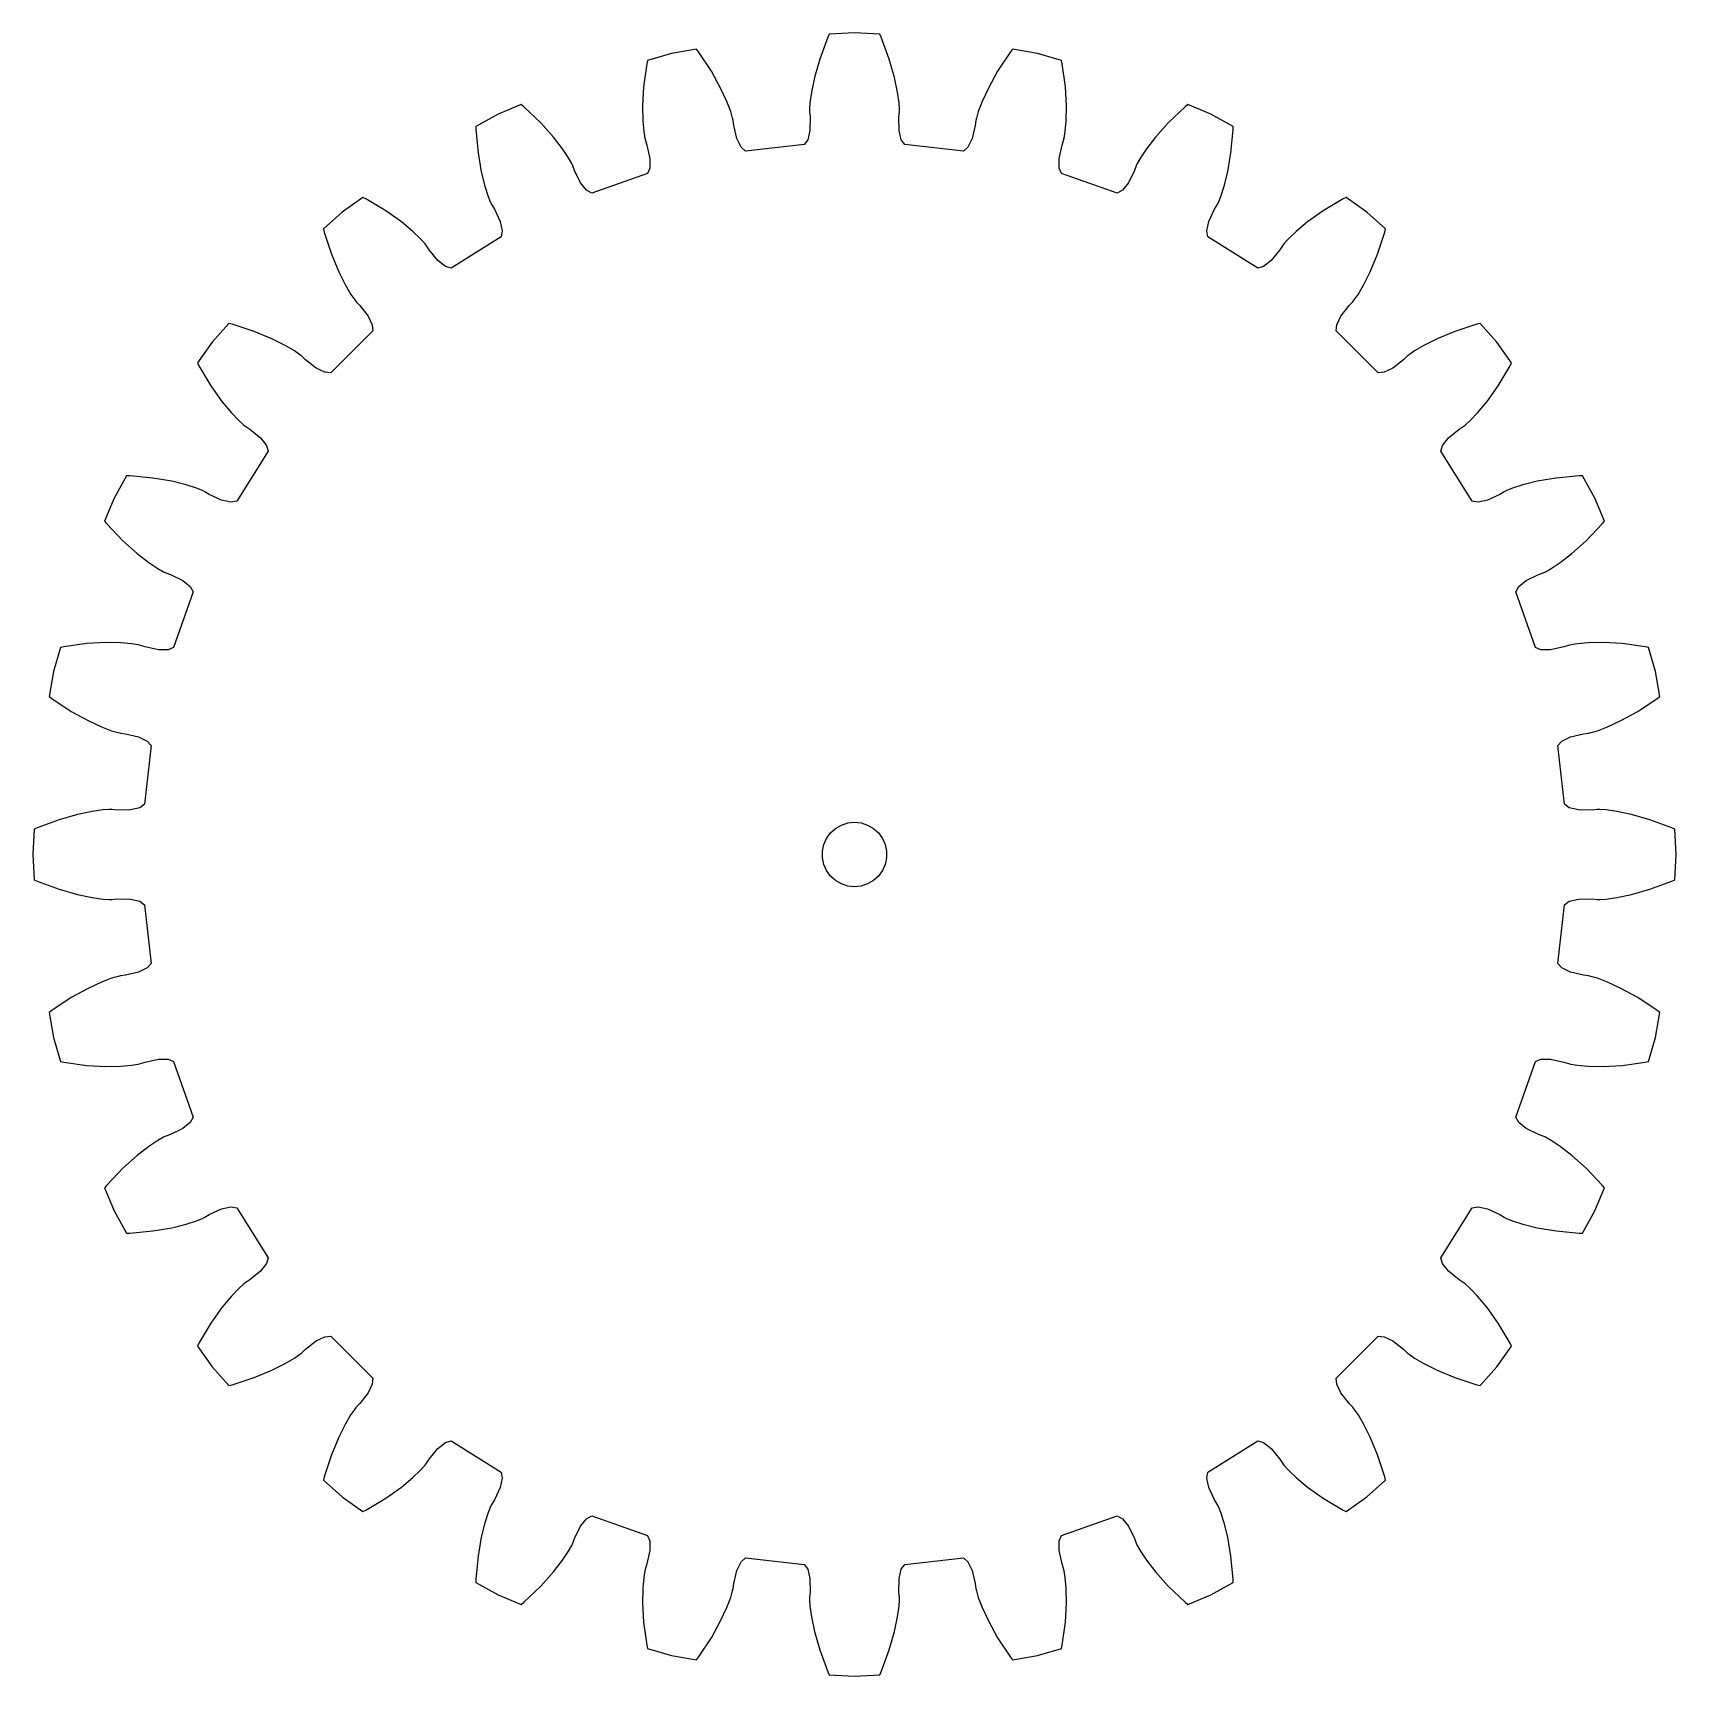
# Model space of a CAD drawing. Header units: metres. Extents: x -38.2 to 38.2, y -38.2 to 38.2.
import ezdxf

# ---------------------------------------------------------------- set-up
doc = ezdxf.new("R2010")
doc.units = ezdxf.units.M

msp = doc.modelspace()

# ---------------------------------------------------------------- linework, layer by layer
for p, q in [((0, 38.197), (-1.172, 38.131)), ((1.172, 38.131), (0, 38.197)), ((-7.342, 37.436), (-8.5, 37.24)), ((-7.248, 37.314), (-7.342, 37.436)), ((-1.237, 37.992), (-1.615, 36.978)), ((-1.172, 38.131), (-1.237, 37.992)), ((1.237, 37.992), (1.172, 38.131)), ((1.615, 36.978), (1.237, 37.992)), ((7.342, 37.436), (7.248, 37.314)), ((8.5, 37.24), (7.342, 37.436)), ((-9.66, 36.764), (-9.803, 35.692)), ((-9.628, 36.915), (-9.66, 36.764)), ((-8.5, 37.24), (-9.628, 36.915)), ((-6.654, 36.411), (-7.248, 37.314)), ((-1.615, 36.978), (-1.863, 36.125)), ((1.863, 36.125), (1.615, 36.978)), ((7.248, 37.314), (6.654, 36.411)), ((9.628, 36.915), (8.5, 37.24)), ((9.66, 36.764), (9.628, 36.915)), ((9.803, 35.692), (9.66, 36.764)), ((-6.222, 35.634), (-6.654, 36.411)), ((-1.863, 36.125), (-2.006, 35.446)), ((2.006, 35.446), (1.863, 36.125)), ((6.654, 36.411), (6.222, 35.634)), ((-9.803, 35.692), (-9.855, 34.805)), ((-5.931, 35.004), (-6.222, 35.634)), ((-2.006, 35.446), (-2.073, 34.949)), ((2.073, 34.949), (2.006, 35.446)), ((6.222, 35.634), (5.931, 35.004)), ((9.855, 34.805), (9.803, 35.692)), ((-16.573, 34.414), (-17.601, 33.847)), ((-15.489, 34.864), (-16.573, 34.414)), ((-15.37, 34.766), (-15.489, 34.864)), ((-14.589, 34.017), (-15.37, 34.766)), ((-9.855, 34.805), (-9.843, 34.111)), ((-5.756, 34.534), (-5.931, 35.004)), ((-5.67, 34.239), (-5.756, 34.534)), ((-2.073, 34.949), (-2.091, 34.643)), ((-2.091, 34.643), (-2.089, 34.529)), ((-2.089, 34.529), (-2.068, 34.296)), ((2.068, 34.296), (2.089, 34.529)), ((2.091, 34.643), (2.073, 34.949)), ((2.089, 34.529), (2.091, 34.643)), ((5.756, 34.534), (5.67, 34.239)), ((5.931, 35.004), (5.756, 34.534)), ((9.843, 34.111), (9.855, 34.805)), ((15.37, 34.766), (14.589, 34.017)), ((15.489, 34.864), (15.37, 34.766)), ((16.573, 34.414), (15.489, 34.864)), ((17.601, 33.847), (16.573, 34.414)), ((-17.601, 33.847), (-17.598, 33.693)), ((-17.598, 33.693), (-17.5, 32.615)), ((-13.996, 33.356), (-14.589, 34.017)), ((-9.843, 34.111), (-9.798, 33.612)), ((-5.647, 34.128), (-5.67, 34.239)), ((-5.616, 33.896), (-5.647, 34.128)), ((-5.468, 33.282), (-5.616, 33.896)), ((-2.075, 33.664), (-2.173, 33.23)), ((-2.068, 34.296), (-2.075, 33.664)), ((2.075, 33.664), (2.068, 34.296)), ((2.173, 33.23), (2.075, 33.664)), ((5.616, 33.896), (5.468, 33.282)), ((5.647, 34.128), (5.616, 33.896)), ((5.67, 34.239), (5.647, 34.128)), ((9.798, 33.612), (9.843, 34.111)), ((14.589, 34.017), (13.996, 33.356)), ((17.5, 32.615), (17.598, 33.693)), ((17.598, 33.693), (17.601, 33.847)), ((-13.572, 32.806), (-13.996, 33.356)), ((-9.798, 33.612), (-9.747, 33.309)), ((-9.747, 33.309), (-9.72, 33.198)), ((-9.72, 33.198), (-9.647, 32.976)), ((-9.647, 32.976), (-9.514, 32.359)), ((-5.275, 32.88), (-5.468, 33.282)), ((-5.068, 32.692), (-5.275, 32.88)), ((-2.334, 33), (-5.068, 32.692)), ((-2.173, 33.23), (-2.334, 33)), ((2.334, 33), (2.173, 33.23)), ((5.068, 32.692), (2.334, 33)), ((5.275, 32.88), (5.068, 32.692)), ((5.468, 33.282), (5.275, 32.88)), ((9.514, 32.359), (9.647, 32.976)), ((9.647, 32.976), (9.72, 33.198)), ((9.72, 33.198), (9.747, 33.309)), ((9.747, 33.309), (9.798, 33.612)), ((13.996, 33.356), (13.572, 32.806)), ((-17.5, 32.615), (-17.353, 31.74)), ((-13.296, 32.388), (-13.572, 32.806)), ((-13.147, 32.119), (-13.296, 32.388)), ((-13.1, 32.016), (-13.147, 32.119)), ((-9.514, 32.359), (-9.513, 31.913)), ((9.513, 31.913), (9.514, 32.359)), ((13.147, 32.119), (13.1, 32.016)), ((13.296, 32.388), (13.147, 32.119)), ((13.572, 32.806), (13.296, 32.388)), ((17.353, 31.74), (17.5, 32.615)), ((-17.353, 31.74), (-17.187, 31.065)), ((-13.018, 31.797), (-13.1, 32.016)), ((-12.737, 31.231), (-13.018, 31.797)), ((-9.619, 31.654), (-12.216, 30.745)), ((-9.513, 31.913), (-9.619, 31.654)), ((9.619, 31.654), (9.513, 31.913)), ((12.216, 30.745), (9.619, 31.654)), ((13.018, 31.797), (12.737, 31.231)), ((13.1, 32.016), (13.018, 31.797)), ((17.187, 31.065), (17.353, 31.74)), ((-17.187, 31.065), (-17.032, 30.589)), ((-17.032, 30.589), (-16.915, 30.305)), ((-12.46, 30.882), (-12.737, 31.231)), ((-12.216, 30.745), (-12.46, 30.882)), ((12.46, 30.882), (12.216, 30.745)), ((12.737, 31.231), (12.46, 30.882)), ((16.915, 30.305), (17.032, 30.589)), ((17.032, 30.589), (17.187, 31.065)), ((-23.816, 29.864), (-24.691, 29.081)), ((-22.858, 30.543), (-23.816, 29.864)), ((-22.721, 30.474), (-22.858, 30.543)), ((-21.793, 29.918), (-22.721, 30.474)), ((-21.067, 29.406), (-21.793, 29.918)), ((-16.915, 30.305), (-16.863, 30.203)), ((-16.863, 30.203), (-16.743, 30.003)), ((-16.743, 30.003), (-16.476, 29.43)), ((16.476, 29.43), (16.743, 30.003)), ((16.743, 30.003), (16.863, 30.203)), ((16.863, 30.203), (16.915, 30.305)), ((21.793, 29.918), (21.067, 29.406)), ((22.721, 30.474), (21.793, 29.918)), ((22.858, 30.543), (22.721, 30.474)), ((23.816, 29.864), (22.858, 30.543)), ((24.691, 29.081), (23.816, 29.864)), ((-24.691, 29.081), (-24.654, 28.932)), ((-20.532, 28.964), (-21.067, 29.406)), ((-16.476, 29.43), (-16.376, 28.996)), ((16.376, 28.996), (16.476, 29.43)), ((21.067, 29.406), (20.532, 28.964)), ((24.654, 28.932), (24.691, 29.081)), ((-24.654, 28.932), (-24.318, 27.904)), ((-20.17, 28.617), (-20.532, 28.964)), ((-19.965, 28.388), (-20.17, 28.617)), ((-19.895, 28.298), (-19.965, 28.388)), ((-19.767, 28.103), (-19.895, 28.298)), ((-16.421, 28.72), (-18.751, 27.256)), ((-16.376, 28.996), (-16.421, 28.72)), ((16.421, 28.72), (16.376, 28.996)), ((18.751, 27.256), (16.421, 28.72)), ((19.895, 28.298), (19.767, 28.103)), ((19.965, 28.388), (19.895, 28.298)), ((20.17, 28.617), (19.965, 28.388)), ((20.532, 28.964), (20.17, 28.617)), ((24.318, 27.904), (24.654, 28.932)), ((-24.318, 27.904), (-23.98, 27.083)), ((-19.367, 27.613), (-19.767, 28.103)), ((-19.019, 27.335), (-19.367, 27.613)), ((19.367, 27.613), (19.019, 27.335)), ((19.767, 28.103), (19.367, 27.613)), ((23.98, 27.083), (24.318, 27.904)), ((-23.98, 27.083), (-23.669, 26.462)), ((-18.751, 27.256), (-19.019, 27.335)), ((19.019, 27.335), (18.751, 27.256)), ((23.669, 26.462), (23.98, 27.083)), ((-23.669, 26.462), (-23.411, 26.032)), ((-23.411, 26.032), (-23.234, 25.781)), ((23.234, 25.781), (23.411, 26.032)), ((23.411, 26.032), (23.669, 26.462)), ((-23.234, 25.781), (-23.162, 25.693)), ((-23.162, 25.693), (-23, 25.525)), ((-23, 25.525), (-22.611, 25.026)), ((22.611, 25.026), (23, 25.525)), ((23, 25.525), (23.162, 25.693)), ((23.162, 25.693), (23.234, 25.781)), ((-29.081, 24.691), (-29.864, 23.816)), ((-28.932, 24.654), (-29.081, 24.691)), ((-27.904, 24.318), (-28.932, 24.654)), ((-22.611, 25.026), (-22.417, 24.625)), ((-22.417, 24.625), (-22.4, 24.346)), ((22.4, 24.346), (22.417, 24.625)), ((22.417, 24.625), (22.611, 25.026)), ((28.932, 24.654), (27.904, 24.318)), ((29.081, 24.691), (28.932, 24.654)), ((29.864, 23.816), (29.081, 24.691)), ((-29.864, 23.816), (-30.543, 22.858)), ((-27.083, 23.98), (-27.904, 24.318)), ((-26.462, 23.669), (-27.083, 23.98)), ((-22.4, 24.346), (-24.346, 22.4)), ((24.346, 22.4), (22.4, 24.346)), ((27.083, 23.98), (26.462, 23.669)), ((27.904, 24.318), (27.083, 23.98)), ((30.543, 22.858), (29.864, 23.816)), ((-26.032, 23.411), (-26.462, 23.669)), ((-25.781, 23.234), (-26.032, 23.411)), ((-25.693, 23.162), (-25.781, 23.234)), ((-25.525, 23), (-25.693, 23.162)), ((-25.026, 22.611), (-25.525, 23)), ((25.525, 23), (25.026, 22.611)), ((25.693, 23.162), (25.525, 23)), ((25.781, 23.234), (25.693, 23.162)), ((26.032, 23.411), (25.781, 23.234)), ((26.462, 23.669), (26.032, 23.411)), ((-30.543, 22.858), (-30.474, 22.721)), ((-30.474, 22.721), (-29.918, 21.793)), ((-24.625, 22.417), (-25.026, 22.611)), ((-24.346, 22.4), (-24.625, 22.417)), ((24.625, 22.417), (24.346, 22.4)), ((25.026, 22.611), (24.625, 22.417)), ((29.918, 21.793), (30.474, 22.721)), ((30.474, 22.721), (30.543, 22.858)), ((-29.918, 21.793), (-29.406, 21.067)), ((29.406, 21.067), (29.918, 21.793)), ((-29.406, 21.067), (-28.964, 20.532)), ((28.964, 20.532), (29.406, 21.067)), ((-28.964, 20.532), (-28.617, 20.17)), ((-28.617, 20.17), (-28.388, 19.965)), ((-28.388, 19.965), (-28.298, 19.895)), ((-28.298, 19.895), (-28.103, 19.767)), ((28.103, 19.767), (28.298, 19.895)), ((28.298, 19.895), (28.388, 19.965)), ((28.388, 19.965), (28.617, 20.17)), ((28.617, 20.17), (28.964, 20.532)), ((-28.103, 19.767), (-27.613, 19.367)), ((-27.613, 19.367), (-27.335, 19.019)), ((27.335, 19.019), (27.613, 19.367)), ((27.613, 19.367), (28.103, 19.767)), ((-27.256, 18.751), (-28.72, 16.421)), ((-27.335, 19.019), (-27.256, 18.751)), ((27.256, 18.751), (27.335, 19.019)), ((28.72, 16.421), (27.256, 18.751)), ((-33.847, 17.601), (-34.414, 16.573)), ((-33.693, 17.598), (-33.847, 17.601)), ((-32.615, 17.5), (-33.693, 17.598)), ((33.693, 17.598), (32.615, 17.5)), ((33.847, 17.601), (33.693, 17.598)), ((34.414, 16.573), (33.847, 17.601)), ((-31.74, 17.353), (-32.615, 17.5)), ((-31.065, 17.187), (-31.74, 17.353)), ((-30.589, 17.032), (-31.065, 17.187)), ((-30.305, 16.915), (-30.589, 17.032)), ((-30.203, 16.863), (-30.305, 16.915)), ((-30.003, 16.743), (-30.203, 16.863)), ((30.203, 16.863), (30.003, 16.743)), ((30.305, 16.915), (30.203, 16.863)), ((30.589, 17.032), (30.305, 16.915)), ((31.065, 17.187), (30.589, 17.032)), ((31.74, 17.353), (31.065, 17.187)), ((32.615, 17.5), (31.74, 17.353)), ((-34.414, 16.573), (-34.864, 15.489)), ((-29.43, 16.476), (-30.003, 16.743)), ((-28.996, 16.376), (-29.43, 16.476)), ((-28.72, 16.421), (-28.996, 16.376)), ((28.996, 16.376), (28.72, 16.421)), ((29.43, 16.476), (28.996, 16.376)), ((30.003, 16.743), (29.43, 16.476)), ((34.864, 15.489), (34.414, 16.573)), ((-34.864, 15.489), (-34.766, 15.37)), ((-34.766, 15.37), (-34.017, 14.589)), ((34.017, 14.589), (34.766, 15.37)), ((34.766, 15.37), (34.864, 15.489)), ((-34.017, 14.589), (-33.356, 13.996)), ((33.356, 13.996), (34.017, 14.589)), ((-33.356, 13.996), (-32.806, 13.572)), ((32.806, 13.572), (33.356, 13.996)), ((-32.806, 13.572), (-32.388, 13.296)), ((-32.388, 13.296), (-32.119, 13.147)), ((-32.119, 13.147), (-32.016, 13.1)), ((-32.016, 13.1), (-31.797, 13.018)), ((-31.797, 13.018), (-31.231, 12.737)), ((31.231, 12.737), (31.797, 13.018)), ((31.797, 13.018), (32.016, 13.1)), ((32.016, 13.1), (32.119, 13.147)), ((32.119, 13.147), (32.388, 13.296)), ((32.388, 13.296), (32.806, 13.572)), ((-31.231, 12.737), (-30.882, 12.46)), ((-30.882, 12.46), (-30.745, 12.216)), ((30.745, 12.216), (30.882, 12.46)), ((30.882, 12.46), (31.231, 12.737)), ((-30.745, 12.216), (-31.654, 9.619)), ((31.654, 9.619), (30.745, 12.216)), ((-36.915, 9.628), (-37.24, 8.5)), ((-36.764, 9.66), (-36.915, 9.628)), ((-35.692, 9.803), (-36.764, 9.66)), ((-34.805, 9.855), (-35.692, 9.803)), ((-34.111, 9.843), (-34.805, 9.855)), ((-33.612, 9.798), (-34.111, 9.843)), ((-33.309, 9.747), (-33.612, 9.798)), ((-33.198, 9.72), (-33.309, 9.747)), ((-32.976, 9.647), (-33.198, 9.72)), ((-32.359, 9.514), (-32.976, 9.647)), ((-31.913, 9.513), (-32.359, 9.514)), ((-31.654, 9.619), (-31.913, 9.513)), ((31.913, 9.513), (31.654, 9.619)), ((32.359, 9.514), (31.913, 9.513)), ((32.976, 9.647), (32.359, 9.514)), ((33.198, 9.72), (32.976, 9.647)), ((33.309, 9.747), (33.198, 9.72)), ((33.612, 9.798), (33.309, 9.747)), ((34.111, 9.843), (33.612, 9.798)), ((34.805, 9.855), (34.111, 9.843)), ((35.692, 9.803), (34.805, 9.855)), ((36.764, 9.66), (35.692, 9.803)), ((36.915, 9.628), (36.764, 9.66)), ((37.24, 8.5), (36.915, 9.628)), ((-37.24, 8.5), (-37.436, 7.342)), ((37.436, 7.342), (37.24, 8.5)), ((-37.436, 7.342), (-37.314, 7.248)), ((-37.314, 7.248), (-36.411, 6.654)), ((36.411, 6.654), (37.314, 7.248)), ((37.314, 7.248), (37.436, 7.342)), ((-36.411, 6.654), (-35.634, 6.222)), ((-35.634, 6.222), (-35.004, 5.931)), ((35.004, 5.931), (35.634, 6.222)), ((35.634, 6.222), (36.411, 6.654)), ((-35.004, 5.931), (-34.534, 5.756)), ((-34.534, 5.756), (-34.239, 5.67)), ((-34.239, 5.67), (-34.128, 5.647)), ((-34.128, 5.647), (-33.896, 5.616)), ((-33.896, 5.616), (-33.282, 5.468)), ((-33.282, 5.468), (-32.88, 5.275)), ((32.88, 5.275), (33.282, 5.468)), ((33.282, 5.468), (33.896, 5.616)), ((33.896, 5.616), (34.128, 5.647)), ((34.128, 5.647), (34.239, 5.67)), ((34.239, 5.67), (34.534, 5.756)), ((34.534, 5.756), (35.004, 5.931)), ((-32.692, 5.068), (-33, 2.334)), ((-32.88, 5.275), (-32.692, 5.068)), ((32.692, 5.068), (32.88, 5.275)), ((33, 2.334), (32.692, 5.068)), ((-33, 2.334), (-33.23, 2.173)), ((33.23, 2.173), (33, 2.334)), ((-36.978, 1.615), (-37.992, 1.237)), ((-36.125, 1.863), (-36.978, 1.615)), ((-35.446, 2.006), (-36.125, 1.863)), ((-34.949, 2.073), (-35.446, 2.006)), ((-34.643, 2.091), (-34.949, 2.073)), ((-34.529, 2.089), (-34.643, 2.091)), ((-34.296, 2.068), (-34.529, 2.089)), ((-33.664, 2.075), (-34.296, 2.068)), ((-33.23, 2.173), (-33.664, 2.075)), ((33.664, 2.075), (33.23, 2.173)), ((34.296, 2.068), (33.664, 2.075)), ((34.529, 2.089), (34.296, 2.068)), ((34.643, 2.091), (34.529, 2.089)), ((34.949, 2.073), (34.643, 2.091)), ((35.446, 2.006), (34.949, 2.073)), ((36.125, 1.863), (35.446, 2.006)), ((36.978, 1.615), (36.125, 1.863)), ((37.992, 1.237), (36.978, 1.615)), ((-38.131, 1.172), (-38.197, 0)), ((-37.992, 1.237), (-38.131, 1.172)), ((-1.299, 0.75), (-1.115, 1.004)), ((-1.115, 1.004), (-0.882, 1.214)), ((-0.882, 1.214), (-0.61, 1.37)), ((-0.61, 1.37), (-0.312, 1.467)), ((-0.312, 1.467), (0, 1.5)), ((0, 1.5), (0.312, 1.467)), ((0.312, 1.467), (0.61, 1.37)), ((0.61, 1.37), (0.882, 1.214)), ((0.882, 1.214), (1.115, 1.004)), ((1.115, 1.004), (1.299, 0.75)), ((38.131, 1.172), (37.992, 1.237)), ((38.197, 0), (38.131, 1.172)), ((-38.197, 0), (-38.131, -1.172)), ((-1.492, 0.157), (-1.427, 0.464)), ((-1.492, -0.157), (-1.492, 0.157)), ((-1.427, 0.464), (-1.299, 0.75)), ((1.299, 0.75), (1.427, 0.464)), ((1.427, 0.464), (1.492, 0.157)), ((1.492, 0.157), (1.492, -0.157)), ((-1.427, -0.464), (-1.492, -0.157)), ((-1.299, -0.75), (-1.427, -0.464)), ((-1.115, -1.004), (-1.299, -0.75)), ((1.299, -0.75), (1.115, -1.004)), ((1.427, -0.464), (1.299, -0.75)), ((1.492, -0.157), (1.427, -0.464)), ((38.131, -1.172), (38.197, 0)), ((-38.131, -1.172), (-37.992, -1.237)), ((-37.992, -1.237), (-36.978, -1.615)), ((-0.882, -1.214), (-1.115, -1.004)), ((-0.61, -1.37), (-0.882, -1.214)), ((-0.312, -1.467), (-0.61, -1.37)), ((0, -1.5), (-0.312, -1.467)), ((0.312, -1.467), (0, -1.5)), ((0.61, -1.37), (0.312, -1.467)), ((0.882, -1.214), (0.61, -1.37)), ((1.115, -1.004), (0.882, -1.214)), ((36.978, -1.615), (37.992, -1.237)), ((37.992, -1.237), (38.131, -1.172)), ((-36.978, -1.615), (-36.125, -1.863)), ((-36.125, -1.863), (-35.446, -2.006)), ((-35.446, -2.006), (-34.949, -2.073)), ((-34.949, -2.073), (-34.643, -2.091)), ((-34.643, -2.091), (-34.529, -2.089)), ((-34.529, -2.089), (-34.296, -2.068)), ((-34.296, -2.068), (-33.664, -2.075)), ((-33.664, -2.075), (-33.23, -2.173)), ((-33.23, -2.173), (-33, -2.334)), ((33, -2.334), (33.23, -2.173)), ((33.23, -2.173), (33.664, -2.075)), ((33.664, -2.075), (34.296, -2.068)), ((34.296, -2.068), (34.529, -2.089)), ((34.529, -2.089), (34.643, -2.091)), ((34.643, -2.091), (34.949, -2.073)), ((34.949, -2.073), (35.446, -2.006)), ((35.446, -2.006), (36.125, -1.863)), ((36.125, -1.863), (36.978, -1.615)), ((-33, -2.334), (-32.692, -5.068)), ((32.692, -5.068), (33, -2.334)), ((-32.88, -5.275), (-33.282, -5.468)), ((-32.692, -5.068), (-32.88, -5.275)), ((32.88, -5.275), (32.692, -5.068)), ((33.282, -5.468), (32.88, -5.275)), ((-35.004, -5.931), (-35.634, -6.222)), ((-34.534, -5.756), (-35.004, -5.931)), ((-34.239, -5.67), (-34.534, -5.756)), ((-34.128, -5.647), (-34.239, -5.67)), ((-33.896, -5.616), (-34.128, -5.647)), ((-33.282, -5.468), (-33.896, -5.616)), ((33.896, -5.616), (33.282, -5.468)), ((34.128, -5.647), (33.896, -5.616)), ((34.239, -5.67), (34.128, -5.647)), ((34.534, -5.756), (34.239, -5.67)), ((35.004, -5.931), (34.534, -5.756)), ((35.634, -6.222), (35.004, -5.931)), ((-36.411, -6.654), (-37.314, -7.248)), ((-35.634, -6.222), (-36.411, -6.654)), ((36.411, -6.654), (35.634, -6.222)), ((37.314, -7.248), (36.411, -6.654)), ((-37.314, -7.248), (-37.436, -7.342)), ((-37.436, -7.342), (-37.24, -8.5)), ((37.24, -8.5), (37.436, -7.342)), ((37.436, -7.342), (37.314, -7.248)), ((-37.24, -8.5), (-36.915, -9.628)), ((36.915, -9.628), (37.24, -8.5)), ((-36.915, -9.628), (-36.764, -9.66)), ((-36.764, -9.66), (-35.692, -9.803)), ((-35.692, -9.803), (-34.805, -9.855)), ((-34.805, -9.855), (-34.111, -9.843)), ((-34.111, -9.843), (-33.612, -9.798)), ((-33.612, -9.798), (-33.309, -9.747)), ((-33.309, -9.747), (-33.198, -9.72)), ((-33.198, -9.72), (-32.976, -9.647)), ((-32.976, -9.647), (-32.359, -9.514)), ((-32.359, -9.514), (-31.913, -9.513)), ((-31.913, -9.513), (-31.654, -9.619)), ((-31.654, -9.619), (-30.745, -12.216)), ((30.745, -12.216), (31.654, -9.619)), ((31.654, -9.619), (31.913, -9.513)), ((31.913, -9.513), (32.359, -9.514)), ((32.359, -9.514), (32.976, -9.647)), ((32.976, -9.647), (33.198, -9.72)), ((33.198, -9.72), (33.309, -9.747)), ((33.309, -9.747), (33.612, -9.798)), ((33.612, -9.798), (34.111, -9.843)), ((34.111, -9.843), (34.805, -9.855)), ((34.805, -9.855), (35.692, -9.803)), ((35.692, -9.803), (36.764, -9.66)), ((36.764, -9.66), (36.915, -9.628)), ((-30.745, -12.216), (-30.882, -12.46)), ((30.882, -12.46), (30.745, -12.216)), ((-31.231, -12.737), (-31.797, -13.018)), ((-30.882, -12.46), (-31.231, -12.737)), ((31.231, -12.737), (30.882, -12.46)), ((31.797, -13.018), (31.231, -12.737)), ((-32.806, -13.572), (-33.356, -13.996)), ((-32.388, -13.296), (-32.806, -13.572)), ((-32.119, -13.147), (-32.388, -13.296)), ((-32.016, -13.1), (-32.119, -13.147)), ((-31.797, -13.018), (-32.016, -13.1)), ((32.016, -13.1), (31.797, -13.018)), ((32.119, -13.147), (32.016, -13.1)), ((32.388, -13.296), (32.119, -13.147)), ((32.806, -13.572), (32.388, -13.296)), ((33.356, -13.996), (32.806, -13.572)), ((-33.356, -13.996), (-34.017, -14.589)), ((34.017, -14.589), (33.356, -13.996)), ((-34.017, -14.589), (-34.766, -15.37)), ((34.766, -15.37), (34.017, -14.589)), ((-34.766, -15.37), (-34.864, -15.489)), ((-34.864, -15.489), (-34.414, -16.573)), ((34.414, -16.573), (34.864, -15.489)), ((34.864, -15.489), (34.766, -15.37)), ((-34.414, -16.573), (-33.847, -17.601)), ((-30.203, -16.863), (-30.003, -16.743)), ((-30.003, -16.743), (-29.43, -16.476)), ((-29.43, -16.476), (-28.996, -16.376)), ((-28.996, -16.376), (-28.72, -16.421)), ((-28.72, -16.421), (-27.256, -18.751)), ((27.256, -18.751), (28.72, -16.421)), ((28.72, -16.421), (28.996, -16.376)), ((28.996, -16.376), (29.43, -16.476)), ((29.43, -16.476), (30.003, -16.743)), ((30.003, -16.743), (30.203, -16.863)), ((33.847, -17.601), (34.414, -16.573)), ((-33.693, -17.598), (-32.615, -17.5)), ((-32.615, -17.5), (-31.74, -17.353)), ((-31.74, -17.353), (-31.065, -17.187)), ((-31.065, -17.187), (-30.589, -17.032)), ((-30.589, -17.032), (-30.305, -16.915)), ((-30.305, -16.915), (-30.203, -16.863)), ((30.203, -16.863), (30.305, -16.915)), ((30.305, -16.915), (30.589, -17.032)), ((30.589, -17.032), (31.065, -17.187)), ((31.065, -17.187), (31.74, -17.353)), ((31.74, -17.353), (32.615, -17.5)), ((32.615, -17.5), (33.693, -17.598)), ((-33.847, -17.601), (-33.693, -17.598)), ((33.693, -17.598), (33.847, -17.601)), ((-27.335, -19.019), (-27.613, -19.367)), ((-27.256, -18.751), (-27.335, -19.019)), ((27.335, -19.019), (27.256, -18.751)), ((27.613, -19.367), (27.335, -19.019)), ((-28.103, -19.767), (-28.298, -19.895)), ((-27.613, -19.367), (-28.103, -19.767)), ((28.103, -19.767), (27.613, -19.367)), ((28.298, -19.895), (28.103, -19.767)), ((-28.964, -20.532), (-29.406, -21.067)), ((-28.617, -20.17), (-28.964, -20.532)), ((-28.388, -19.965), (-28.617, -20.17)), ((-28.298, -19.895), (-28.388, -19.965)), ((28.388, -19.965), (28.298, -19.895)), ((28.617, -20.17), (28.388, -19.965)), ((28.964, -20.532), (28.617, -20.17)), ((29.406, -21.067), (28.964, -20.532)), ((-29.406, -21.067), (-29.918, -21.793)), ((29.918, -21.793), (29.406, -21.067)), ((-29.918, -21.793), (-30.474, -22.721)), ((30.474, -22.721), (29.918, -21.793)), ((-30.474, -22.721), (-30.543, -22.858)), ((-30.543, -22.858), (-29.864, -23.816)), ((-25.525, -23), (-25.026, -22.611)), ((-25.026, -22.611), (-24.625, -22.417)), ((-24.625, -22.417), (-24.346, -22.4)), ((-24.346, -22.4), (-22.4, -24.346)), ((22.4, -24.346), (24.346, -22.4)), ((24.346, -22.4), (24.625, -22.417)), ((24.625, -22.417), (25.026, -22.611)), ((25.026, -22.611), (25.525, -23)), ((29.864, -23.816), (30.543, -22.858)), ((30.543, -22.858), (30.474, -22.721)), ((-27.083, -23.98), (-26.462, -23.669)), ((-26.462, -23.669), (-26.032, -23.411)), ((-26.032, -23.411), (-25.781, -23.234)), ((-25.781, -23.234), (-25.693, -23.162)), ((-25.693, -23.162), (-25.525, -23)), ((25.525, -23), (25.693, -23.162)), ((25.693, -23.162), (25.781, -23.234)), ((25.781, -23.234), (26.032, -23.411)), ((26.032, -23.411), (26.462, -23.669)), ((26.462, -23.669), (27.083, -23.98)), ((-29.864, -23.816), (-29.081, -24.691)), ((-28.932, -24.654), (-27.904, -24.318)), ((-27.904, -24.318), (-27.083, -23.98)), ((-22.4, -24.346), (-22.417, -24.625)), ((22.417, -24.625), (22.4, -24.346)), ((27.083, -23.98), (27.904, -24.318)), ((27.904, -24.318), (28.932, -24.654)), ((29.081, -24.691), (29.864, -23.816)), ((-29.081, -24.691), (-28.932, -24.654)), ((-22.611, -25.026), (-23, -25.525)), ((-22.417, -24.625), (-22.611, -25.026)), ((22.611, -25.026), (22.417, -24.625)), ((23, -25.525), (22.611, -25.026)), ((28.932, -24.654), (29.081, -24.691)), ((-23.234, -25.781), (-23.411, -26.032)), ((-23.162, -25.693), (-23.234, -25.781)), ((-23, -25.525), (-23.162, -25.693)), ((23.162, -25.693), (23, -25.525)), ((23.234, -25.781), (23.162, -25.693)), ((23.411, -26.032), (23.234, -25.781)), ((-23.669, -26.462), (-23.98, -27.083)), ((-23.411, -26.032), (-23.669, -26.462)), ((23.669, -26.462), (23.411, -26.032)), ((23.98, -27.083), (23.669, -26.462)), ((-23.98, -27.083), (-24.318, -27.904)), ((-19.367, -27.613), (-19.019, -27.335)), ((-19.019, -27.335), (-18.751, -27.256)), ((-18.751, -27.256), (-16.421, -28.72)), ((16.421, -28.72), (18.751, -27.256)), ((18.751, -27.256), (19.019, -27.335)), ((19.019, -27.335), (19.367, -27.613)), ((24.318, -27.904), (23.98, -27.083)), ((-24.318, -27.904), (-24.654, -28.932)), ((-19.895, -28.298), (-19.767, -28.103)), ((-19.767, -28.103), (-19.367, -27.613)), ((19.367, -27.613), (19.767, -28.103)), ((19.767, -28.103), (19.895, -28.298)), ((24.654, -28.932), (24.318, -27.904)), ((-24.654, -28.932), (-24.691, -29.081)), ((-21.067, -29.406), (-20.532, -28.964)), ((-20.532, -28.964), (-20.17, -28.617)), ((-20.17, -28.617), (-19.965, -28.388)), ((-19.965, -28.388), (-19.895, -28.298)), ((-16.376, -28.996), (-16.476, -29.43)), ((-16.421, -28.72), (-16.376, -28.996)), ((16.376, -28.996), (16.421, -28.72)), ((16.476, -29.43), (16.376, -28.996)), ((19.895, -28.298), (19.965, -28.388)), ((19.965, -28.388), (20.17, -28.617)), ((20.17, -28.617), (20.532, -28.964)), ((20.532, -28.964), (21.067, -29.406)), ((24.691, -29.081), (24.654, -28.932)), ((-24.691, -29.081), (-23.816, -29.864)), ((-21.793, -29.918), (-21.067, -29.406)), ((-16.476, -29.43), (-16.743, -30.003)), ((16.743, -30.003), (16.476, -29.43)), ((21.067, -29.406), (21.793, -29.918)), ((23.816, -29.864), (24.691, -29.081)), ((-23.816, -29.864), (-22.858, -30.543)), ((-22.858, -30.543), (-22.721, -30.474)), ((-22.721, -30.474), (-21.793, -29.918)), ((-16.915, -30.305), (-17.032, -30.589)), ((-16.863, -30.203), (-16.915, -30.305)), ((-16.743, -30.003), (-16.863, -30.203)), ((16.863, -30.203), (16.743, -30.003)), ((16.915, -30.305), (16.863, -30.203)), ((17.032, -30.589), (16.915, -30.305)), ((21.793, -29.918), (22.721, -30.474)), ((22.721, -30.474), (22.858, -30.543)), ((22.858, -30.543), (23.816, -29.864)), ((-17.187, -31.065), (-17.353, -31.74)), ((-17.032, -30.589), (-17.187, -31.065)), ((-13.018, -31.797), (-12.737, -31.231)), ((-12.737, -31.231), (-12.46, -30.882)), ((-12.46, -30.882), (-12.216, -30.745)), ((-12.216, -30.745), (-9.619, -31.654)), ((9.619, -31.654), (12.216, -30.745)), ((12.216, -30.745), (12.46, -30.882)), ((12.46, -30.882), (12.737, -31.231)), ((12.737, -31.231), (13.018, -31.797)), ((17.187, -31.065), (17.032, -30.589)), ((17.353, -31.74), (17.187, -31.065)), ((-17.353, -31.74), (-17.5, -32.615)), ((-13.147, -32.119), (-13.1, -32.016)), ((-13.1, -32.016), (-13.018, -31.797)), ((-9.619, -31.654), (-9.513, -31.913)), ((-9.513, -31.913), (-9.514, -32.359)), ((9.513, -31.913), (9.619, -31.654)), ((9.514, -32.359), (9.513, -31.913)), ((13.018, -31.797), (13.1, -32.016)), ((13.1, -32.016), (13.147, -32.119)), ((17.5, -32.615), (17.353, -31.74)), ((-17.5, -32.615), (-17.598, -33.693)), ((-13.996, -33.356), (-13.572, -32.806)), ((-13.572, -32.806), (-13.296, -32.388)), ((-13.296, -32.388), (-13.147, -32.119)), ((-9.514, -32.359), (-9.647, -32.976)), ((-5.275, -32.88), (-5.068, -32.692)), ((-5.068, -32.692), (-2.334, -33)), ((2.334, -33), (5.068, -32.692)), ((5.068, -32.692), (5.275, -32.88)), ((9.647, -32.976), (9.514, -32.359)), ((13.147, -32.119), (13.296, -32.388)), ((13.296, -32.388), (13.572, -32.806)), ((13.572, -32.806), (13.996, -33.356)), ((17.598, -33.693), (17.5, -32.615)), ((-14.589, -34.017), (-13.996, -33.356)), ((-9.798, -33.612), (-9.843, -34.111)), ((-9.747, -33.309), (-9.798, -33.612)), ((-9.72, -33.198), (-9.747, -33.309)), ((-9.647, -32.976), (-9.72, -33.198)), ((-5.616, -33.896), (-5.468, -33.282)), ((-5.468, -33.282), (-5.275, -32.88)), ((-2.334, -33), (-2.173, -33.23)), ((-2.173, -33.23), (-2.075, -33.664)), ((2.075, -33.664), (2.173, -33.23)), ((2.173, -33.23), (2.334, -33)), ((5.275, -32.88), (5.468, -33.282)), ((5.468, -33.282), (5.616, -33.896)), ((9.72, -33.198), (9.647, -32.976)), ((9.747, -33.309), (9.72, -33.198)), ((9.798, -33.612), (9.747, -33.309)), ((9.843, -34.111), (9.798, -33.612)), ((13.996, -33.356), (14.589, -34.017)), ((-17.598, -33.693), (-17.601, -33.847)), ((-17.601, -33.847), (-16.573, -34.414)), ((-15.37, -34.766), (-14.589, -34.017)), ((-9.843, -34.111), (-9.855, -34.805)), ((-5.756, -34.534), (-5.67, -34.239)), ((-5.67, -34.239), (-5.647, -34.128)), ((-5.647, -34.128), (-5.616, -33.896)), ((-2.068, -34.296), (-2.089, -34.529)), ((-2.075, -33.664), (-2.068, -34.296)), ((2.068, -34.296), (2.075, -33.664)), ((2.089, -34.529), (2.068, -34.296)), ((5.616, -33.896), (5.647, -34.128)), ((5.647, -34.128), (5.67, -34.239)), ((5.67, -34.239), (5.756, -34.534)), ((9.855, -34.805), (9.843, -34.111)), ((14.589, -34.017), (15.37, -34.766)), ((16.573, -34.414), (17.601, -33.847)), ((17.601, -33.847), (17.598, -33.693)), ((-16.573, -34.414), (-15.489, -34.864)), ((-15.489, -34.864), (-15.37, -34.766)), ((-9.855, -34.805), (-9.803, -35.692)), ((-6.222, -35.634), (-5.931, -35.004)), ((-5.931, -35.004), (-5.756, -34.534)), ((-2.089, -34.529), (-2.091, -34.643)), ((-2.091, -34.643), (-2.073, -34.949)), ((-2.073, -34.949), (-2.006, -35.446)), ((2.006, -35.446), (2.073, -34.949)), ((2.073, -34.949), (2.091, -34.643)), ((2.091, -34.643), (2.089, -34.529)), ((5.756, -34.534), (5.931, -35.004)), ((5.931, -35.004), (6.222, -35.634)), ((9.803, -35.692), (9.855, -34.805)), ((15.37, -34.766), (15.489, -34.864)), ((15.489, -34.864), (16.573, -34.414)), ((-9.803, -35.692), (-9.66, -36.764)), ((-6.654, -36.411), (-6.222, -35.634)), ((-2.006, -35.446), (-1.863, -36.125)), ((1.863, -36.125), (2.006, -35.446)), ((6.222, -35.634), (6.654, -36.411)), ((9.66, -36.764), (9.803, -35.692)), ((-7.248, -37.314), (-6.654, -36.411)), ((-1.863, -36.125), (-1.615, -36.978)), ((1.615, -36.978), (1.863, -36.125)), ((6.654, -36.411), (7.248, -37.314)), ((-9.66, -36.764), (-9.628, -36.915)), ((-9.628, -36.915), (-8.5, -37.24)), ((-8.5, -37.24), (-7.342, -37.436)), ((-7.342, -37.436), (-7.248, -37.314)), ((-1.615, -36.978), (-1.237, -37.992)), ((1.237, -37.992), (1.615, -36.978)), ((7.248, -37.314), (7.342, -37.436)), ((7.342, -37.436), (8.5, -37.24)), ((8.5, -37.24), (9.628, -36.915)), ((9.628, -36.915), (9.66, -36.764)), ((-1.237, -37.992), (-1.172, -38.131)), ((-1.172, -38.131), (0, -38.197)), ((0, -38.197), (1.172, -38.131)), ((1.172, -38.131), (1.237, -37.992))]:
    msp.add_line(p, q)

doc.saveas('drawing.dxf')
